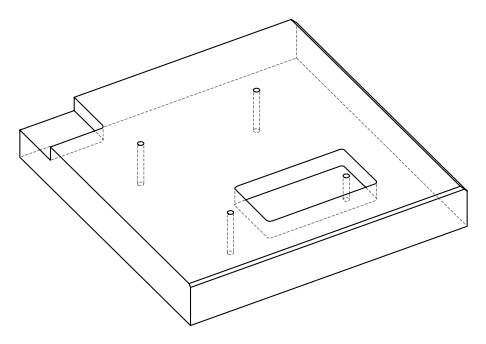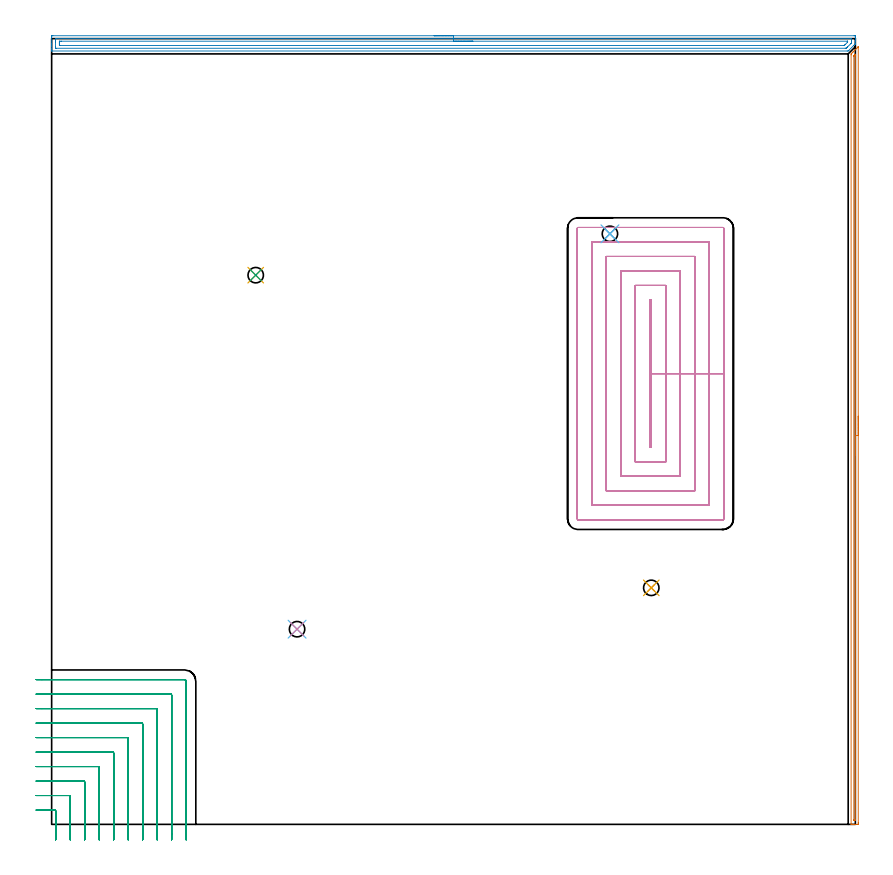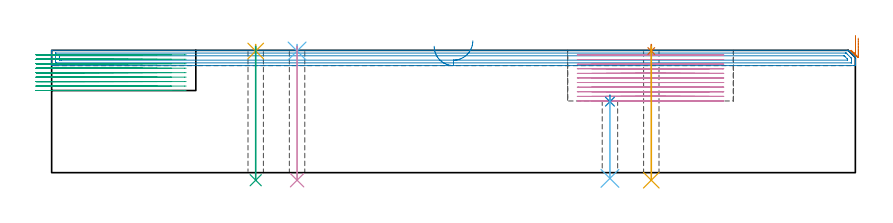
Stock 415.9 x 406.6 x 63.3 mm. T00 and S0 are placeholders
(PLAN: 12 operations, 4 tool changes, 78.6 min)
(1 AREA_MILL | FG_CHAMFER_SURFACE | UGT0205_001 | 6.56 min | 2771 mm3)
(2 AREA_MILL_1 | FG_CHAMFER_SURFACE_1 | UGT0205_001 | 10.18 min | 12946 mm3)
(3 MILL_CORNER_NOTCH_RECTANGULAR | CORNER_NOTCH_RECTANGULAR | NXT0201_013 | Follow Part, ap 2.5, ae 75% | 18.77 min | 123846 mm3)
(4 MILL_RECTANGULAR_POCKET | POCKET_RECTANGULAR_STRAIGHT | NXT0201_013 | Follow Part, ap 2.5, ae 75% | 41.94 min | 361967 mm3)
(5 SPOT_DRILL | STEP1HOLE | NXT0321_9005460120000 | 0.03 min | 8 mm3)
(6 SPOT_DRILL_1 | STEP1HOLE_1 | NXT0321_9005460120000 | 0.03 min | 23 mm3)
(7 SPOT_DRILL_2 | STEP1HOLE_2 | NXT0321_9005460120000 | 0.03 min | 5 mm3)
(8 SPOT_DRILL_3 | STEP1HOLE_3 | NXT0321_9005460120000 | 0.03 min | 4 mm3)
(9 DRILL_THROUGH_HOLE_INTO_CENTER | STEP1HOLE | UGT0301_475 | 0.28 min | 3150 mm3)
(10 DRILL_THROUGH_HOLE_INTO_CENTER_1 | STEP1HOLE_1 | UGT0301_475 | 0.28 min | 3129 mm3)
(11 DRILL_THROUGH_HOLE_INTO_CENTER_2 | STEP1HOLE_2 | UGT0301_475 | 0.28 min | 3198 mm3)
(12 DRILL_THROUGH_HOLE_INTO_CENTER_3 | STEP1HOLE_3 | NXT0301_051 | 0.18 min | 1811 mm3)
(TOOL UGT0205_001 | Chamfer Mill 20 x 3 x 45 deg. | D20 FL50 Z2)
(TOOL NXT0201_013 | ENDMILL 10mm | D10 FL30 Z4)
(TOOL NXT0321_9005460120000 | NC Spot Drill, 142deg, 12mm, Carbide, Uncoated | D12 PA142 FL30 Z2)
(TOOL UGT0301_475 | Carbide Drill 8.0 mm | D8 PA118 FL75 Z2)
(TOOL NXT0301_051 | Carbide Drill 8mm [860.1-0800-040A1-MM 2214] | D8 PA140 FL53 Z2)
(OP 1 AREA_MILL)
G17 G21 G94 G90
T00 M6
G54
G17 G0 G90 X417.4 Y211.2 S1061 M3
G43 Z73.3 H0
Z69.6
G94 G1 Y211.162 Z68.728 F250.
Y211.048 Z67.863
Y210.859 Z67.012
Y210.597 Z66.18
Y210.263 Z65.374
Y209.86 Z64.6
Y209.392 Z63.864
Y208.86 Z63.172
Y208.271 Z62.529
Y207.628 Z61.94
Y206.936 Z61.408
Y206.2 Z60.94
Y205.426 Z60.537
Y204.62 Z60.203
Y203.788 Z59.941
Y202.936 Z59.752
Y202.072 Z59.638
Y201.2 Z59.6
Y0.988
X417.399 Y0.619 Z59.601
X417.394 Y0.101 Z59.602
X417.391 Y0.008 Z59.605
X416.88 Y0. Z60.115
X416.336 Z60.661
X415.993 Z61.003
X415.449 Z61.547
X415.107 Z61.888
X414.421 Z62.578
X414.102 Z62.897
X413.73 Z63.261
X413.702 Y0.009 Z63.288
X413.7 Y0.173 Z63.3
Y398.207
X413.707 Y398.7 Z63.293
X413.726 Y398.726 Z63.273
X414.22 Y399.222 Z62.776
X414.57 Y399.57 Z62.429
X414.761 Y399.761 Z62.238
X414.993 Y399.994 Z62.005
X415.107 Y400.109 Z61.889
X415.436 Y400.436 Z61.563
X415.669 Y400.669 Z61.331
X415.886 Y400.887 Z61.112
X415.993 Y400.995 Z61.003
X416.436 Y401.437 Z60.563
X416.88 Y401.881 Z60.116
X417.323 Y402.323 Z59.676
X417.379 Y402.376 Z59.621
X417.395 Y402.383 Z59.604
X417.4 Y402.376 Z59.6
Y201.2
X415.986 Z61.014
X415.985 Y2.183 Z61.015
X415.984 Y2.073 Z61.016
X415.981 Y2.019 Z61.019
X415.98 Y2.013 Z61.02
X415.953 Y2.009 Z61.047
X415.878 Y2.005 Z61.122
X415.509 Y2.001 Z61.491
X415.252 Y2.004 Z61.748
X415.142 Y2.008 Z61.858
X415.124 Y2.01 Z61.876
X415.121 Y2.025 Z61.879
X415.118 Y2.076 Z61.882
X415.115 Y2.184 Z61.885
X415.114 Y2.399 Z61.886
Y397.306
X415.119 Y397.533 Z61.881
X415.121 Y397.639 Z61.879
X415.163 Y397.701 Z61.837
X415.291 Y397.836 Z61.709
X415.382 Y397.93 Z61.618
X415.656 Y398.207 Z61.344
X415.748 Y398.298 Z61.252
X415.826 Y398.375 Z61.174
X415.928 Y398.47 Z61.072
X415.96 Y398.499 Z61.04
X415.979 Y398.507 Z61.021
X415.986 Y398.207 Z61.014
Y201.2
Y200.328 Z61.052
Y199.464 Z61.166
Y198.612 Z61.355
Y197.78 Z61.617
Y196.974 Z61.951
Y196.2 Z62.354
Y195.464 Z62.823
Y194.772 Z63.354
Y194.129 Z63.943
Y193.54 Z64.586
Y193.008 Z65.278
Y192.54 Z66.014
Y192.137 Z66.788
Y191.803 Z67.594
Y191.541 Z68.426
Y191.352 Z69.278
Y191.238 Z70.143
Y191.2 Z71.014
G0 Z73.3
M5
M2
(OP 2 AREA_MILL_1)
G17 G21 G94 G90
T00 M6
G54
G17 G0 G90 X197.95 Y408.1 S1061 M3
G43 Z73.3 H0
Z65.4
G94 G1 X197.988 Z64.528 F250.
X198.102 Z63.664
X198.291 Z62.812
X198.553 Z61.98
X198.887 Z61.174
X199.29 Z60.4
X199.758 Z59.664
X200.29 Z58.972
X200.879 Z58.329
X201.522 Z57.74
X202.214 Z57.208
X202.95 Z56.74
X203.724 Z56.337
X204.53 Z56.003
X205.362 Z55.741
X206.214 Z55.552
X207.078 Z55.438
X207.95 Z55.4
X415.278 Y408.099 Z55.401
X415.71 Y408.096 Z55.402
X415.89 Y408.091 Z55.405
X415.9 Y407.67 Z55.825
Y407.403 Z56.093
Y406.79 Z56.704
Y406.255 Z57.241
Y405.91 Z57.586
Y405.375 Z58.12
Y405.03 Z58.465
Y403.949 Z59.549
X415.899 Y403.93 Z59.568
X415.894 Y403.905 Z59.592
X415.873 Y403.873 Z59.625
X415.712 Y403.71 Z59.786
X414.98 Y402.98 Z60.52
X412.597 Y400.596 Z62.902
X412.409 Y400.409 Z63.091
X412.401 Y400.4 Z63.099
X412.207 Y400.203 Z63.288
X411.703 Y400.2 Z63.3
X0.175
X0.001 Y400.196 Z63.294
X0. Y400.538 Z62.962
Y400.819 Z62.68
Y401.51 Z61.985
Y402.736 Z60.761
Y403.27 Z60.224
Y403.883 Z59.612
Y407.403 Z56.095
X0.003 Y407.67 Z55.827
X0.01 Y408.092 Z55.406
X0.189 Y408.096 Z55.402
X0.622 Y408.1 Z55.4
X207.95
Y406.686 Z56.814
X413.597 Y406.685 Z56.815
X413.859 Y406.68 Z56.82
X413.885 Y406.679 Z56.821
X413.89 Y406.663 Z56.837
X413.896 Y406.629 Z56.871
X413.898 Y406.597 Z56.903
X413.9 Y406.387 Z57.113
Y405.507 Z57.993
X413.899 Y405.03 Z58.47
X413.897 Y404.63 Z58.87
X413.89 Y404.389 Z59.111
X413.875 Y404.337 Z59.163
X413.83 Y404.288 Z59.212
X413.699 Y404.15 Z59.35
X413.596 Y404.046 Z59.454
X413.49 Y403.94 Z59.56
X411.823 Y402.272 Z61.228
X411.703 Y402.153 Z61.347
X411.376 Y401.832 Z61.668
X411.183 Y401.645 Z61.855
X411.15 Y401.621 Z61.879
X411.104 Y401.619 Z61.881
X411.006 Y401.616 Z61.884
X410.809 Y401.615 Z61.885
X410.704 Y401.614 Z61.886
X2.303 Y401.615 Z61.885
X2.041 Y401.62 Z61.88
X2.015 Y401.621 Z61.879
X2.01 Y401.637 Z61.863
X2.004 Y401.671 Z61.829
X2.002 Y401.703 Z61.797
X2. Y401.913 Z61.587
Y402.39 Z61.11
Y404.553 Z58.947
Y405.433 Z58.067
X2.003 Y405.91 Z57.59
X2.008 Y406.306 Z57.194
X2.025 Y406.679 Z56.821
X2.41 Y406.684 Z56.816
X2.516 Y406.685 Z56.815
X207.95 Y406.686 Z56.814
Y405.272 Z58.228
X411.703 Y405.271 Z58.229
X411.785 Y405.27 Z58.23
X411.85 Y405.267 Z58.233
X411.885 Y405.265 Z58.235
X411.89 Y405.223 Z58.277
X411.893 Y405.03 Z58.47
X411.892 Y404.844 Z58.656
X411.879 Y404.79 Z58.71
X411.841 Y404.749 Z58.751
X411.703 Y404.604 Z58.896
X410.588 Y403.488 Z60.012
X410.369 Y403.27 Z60.23
X410.14 Y403.049 Z60.451
X410.125 Y403.036 Z60.464
X410.099 Y403.033 Z60.467
X410.038 Y403.03 Z60.47
X409.916 Y403.029 Z60.471
X4.197
X4.115 Y403.03 Z60.47
X4.05 Y403.033 Z60.467
X4.015 Y403.035 Z60.465
X4.01 Y403.077 Z60.423
X4.004 Y403.27 Z60.23
X4.001 Y403.463 Z60.037
X4. Y404.15 Z59.35
Y404.344 Z59.156
X4.005 Y405.03 Z58.47
X4.008 Y405.216 Z58.284
X4.021 Y405.265 Z58.235
X4.075 Y405.267 Z58.233
X4.197 Y405.269 Z58.231
X4.845 Y405.271 Z58.229
X5.091 Y405.272 Z58.228
X207.95
X208.822 Z58.266
X209.686 Z58.38
X210.538 Z58.569
X211.37 Z58.832
X212.176 Z59.165
X212.95 Z59.568
X213.686 Z60.037
X214.378 Z60.568
X215.021 Z61.157
X215.61 Z61.801
X216.142 Z62.493
X216.61 Z63.228
X217.013 Z64.002
X217.347 Z64.808
X217.609 Z65.64
X217.798 Z66.492
X217.912 Z67.357
X217.95 Z68.228
G0 Z73.3
M5
M2
(OP 3 MILL_CORNER_NOTCH_RECTANGULAR)
G17 G21 G94 G90
T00 M6
G54
G17 G0 G90 X2.1 Y-8. S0 M3
G43 Z73.3 H0
Z60.989
G94 G1 Y-5. F250.
Y6.905 F500.
G3 X1.605 Y7.4 R0.5
G1 X-5.
X-8. F250.
G0 Z73.3
X9.6 Y-8.
Z60.989
G1 Y-5.
Y14.405 F500.
G3 X9.105 Y14.9 R0.5
G1 X-5.
X-8. F250.
G0 Z73.3
X17.1 Y-8.
Z60.989
G1 Y-5.
Y21.905 F500.
G3 X16.605 Y22.4 R0.5
G1 X-5.
X-8. F250.
G0 Z73.3
X24.6 Y-8.
Z60.989
G1 Y-5.
Y29.404 F500.
G3 X24.104 Y29.9 R0.5
G1 X-5.
X-8. F250.
G0 Z73.3
X32.1 Y-8.
Z60.989
G1 Y-5.
Y36.904 F500.
G3 X31.604 Y37.4 R0.5
G1 X-5.
X-8. F250.
G0 Z73.3
X39.6 Y-8.
Z60.989
G1 Y-5.
Y44.404 F500.
G3 X39.104 Y44.9 R0.5
G1 X-5.
X-8. F250.
G0 Z73.3
X47.1 Y-8.
Z60.989
G1 Y-5.
Y51.904 F500.
G3 X46.604 Y52.4 R0.5
G1 X-5.
X-8. F250.
G0 Z73.3
X54.6 Y-8.
Z60.989
G1 Y-5.
Y59.404 F500.
G3 X54.104 Y59.9 R0.5
G1 X-5.
X-8. F250.
G0 Z73.3
X62.1 Y-8.
Z60.989
G1 Y-5.
Y66.903 F500.
G3 X61.603 Y67.4 R0.5
G1 X-5.
X-8. F250.
G0 Z73.3
X69.6 Y-8.
Z60.989
G1 Y-5.
Y74.1 F500.
G3 X68.8 Y74.9 R0.8
G1 X-5.
X-8. F250.
G0 Z73.3
X2.1 Y-8.
Z58.678
G1 Y-5.
Y6.905 F500.
G3 X1.605 Y7.4 R0.5
G1 X-5.
X-8. F250.
G0 Z73.3
X9.6 Y-8.
Z58.678
G1 Y-5.
Y14.405 F500.
G3 X9.105 Y14.9 R0.5
G1 X-5.
X-8. F250.
G0 Z73.3
X17.1 Y-8.
Z58.678
G1 Y-5.
Y21.905 F500.
G3 X16.605 Y22.4 R0.5
G1 X-5.
X-8. F250.
G0 Z73.3
X24.6 Y-8.
Z58.678
G1 Y-5.
Y29.404 F500.
G3 X24.104 Y29.9 R0.5
G1 X-5.
X-8. F250.
G0 Z73.3
X32.1 Y-8.
Z58.678
G1 Y-5.
Y36.904 F500.
G3 X31.604 Y37.4 R0.5
G1 X-5.
X-8. F250.
G0 Z73.3
X39.6 Y-8.
Z58.678
G1 Y-5.
Y44.404 F500.
G3 X39.104 Y44.9 R0.5
G1 X-5.
X-8. F250.
G0 Z73.3
X47.1 Y-8.
Z58.678
G1 Y-5.
Y51.904 F500.
G3 X46.604 Y52.4 R0.5
G1 X-5.
X-8. F250.
G0 Z73.3
X54.6 Y-8.
Z58.678
G1 Y-5.
Y59.404 F500.
G3 X54.104 Y59.9 R0.5
G1 X-5.
X-8. F250.
G0 Z73.3
X62.1 Y-8.
Z58.678
G1 Y-5.
Y66.903 F500.
G3 X61.603 Y67.4 R0.5
G1 X-5.
X-8. F250.
G0 Z73.3
X69.6 Y-8.
Z58.678
G1 Y-5.
Y74.1 F500.
G3 X68.8 Y74.9 R0.8
G1 X-5.
X-8. F250.
G0 Z73.3
X2.1 Y-8.
Z56.367
G1 Y-5.
Y6.905 F500.
G3 X1.605 Y7.4 R0.5
G1 X-5.
X-8. F250.
G0 Z73.3
X9.6 Y-8.
Z56.367
G1 Y-5.
Y14.405 F500.
G3 X9.105 Y14.9 R0.5
G1 X-5.
X-8. F250.
G0 Z73.3
X17.1 Y-8.
Z56.367
G1 Y-5.
Y21.905 F500.
G3 X16.605 Y22.4 R0.5
G1 X-5.
X-8. F250.
G0 Z73.3
X24.6 Y-8.
Z56.367
G1 Y-5.
Y29.404 F500.
G3 X24.104 Y29.9 R0.5
G1 X-5.
X-8. F250.
G0 Z73.3
X32.1 Y-8.
Z56.367
G1 Y-5.
Y36.904 F500.
G3 X31.604 Y37.4 R0.5
G1 X-5.
X-8. F250.
G0 Z73.3
X39.6 Y-8.
Z56.367
G1 Y-5.
Y44.404 F500.
G3 X39.104 Y44.9 R0.5
G1 X-5.
X-8. F250.
G0 Z73.3
X47.1 Y-8.
Z56.367
G1 Y-5.
Y51.904 F500.
G3 X46.604 Y52.4 R0.5
G1 X-5.
X-8. F250.
G0 Z73.3
X54.6 Y-8.
Z56.367
G1 Y-5.
Y59.404 F500.
G3 X54.104 Y59.9 R0.5
G1 X-5.
X-8. F250.
G0 Z73.3
X62.1 Y-8.
Z56.367
G1 Y-5.
Y66.903 F500.
G3 X61.603 Y67.4 R0.5
G1 X-5.
X-8. F250.
G0 Z73.3
X69.6 Y-8.
Z56.367
G1 Y-5.
Y74.1 F500.
G3 X68.8 Y74.9 R0.8
G1 X-5.
X-8. F250.
G0 Z73.3
X2.1 Y-8.
Z54.056
G1 Y-5.
Y6.905 F500.
G3 X1.605 Y7.4 R0.5
G1 X-5.
X-8. F250.
G0 Z73.3
X9.6 Y-8.
Z54.056
G1 Y-5.
Y14.405 F500.
G3 X9.105 Y14.9 R0.5
G1 X-5.
X-8. F250.
G0 Z73.3
X17.1 Y-8.
Z54.056
G1 Y-5.
Y21.905 F500.
G3 X16.605 Y22.4 R0.5
G1 X-5.
X-8. F250.
G0 Z73.3
X24.6 Y-8.
Z54.056
G1 Y-5.
Y29.404 F500.
G3 X24.104 Y29.9 R0.5
G1 X-5.
X-8. F250.
G0 Z73.3
X32.1 Y-8.
Z54.056
G1 Y-5.
Y36.904 F500.
G3 X31.604 Y37.4 R0.5
G1 X-5.
X-8. F250.
G0 Z73.3
X39.6 Y-8.
Z54.056
G1 Y-5.
Y44.404 F500.
G3 X39.104 Y44.9 R0.5
G1 X-5.
X-8. F250.
G0 Z73.3
X47.1 Y-8.
Z54.056
G1 Y-5.
Y51.904 F500.
G3 X46.604 Y52.4 R0.5
G1 X-5.
X-8. F250.
G0 Z73.3
X54.6 Y-8.
Z54.056
G1 Y-5.
Y59.404 F500.
G3 X54.104 Y59.9 R0.5
G1 X-5.
X-8. F250.
G0 Z73.3
X62.1 Y-8.
Z54.056
G1 Y-5.
Y66.903 F500.
G3 X61.603 Y67.4 R0.5
G1 X-5.
X-8. F250.
G0 Z73.3
X69.6 Y-8.
Z54.056
G1 Y-5.
Y74.1 F500.
G3 X68.8 Y74.9 R0.8
G1 X-5.
X-8. F250.
G0 Z73.3
X2.1 Y-8.
Z51.744
G1 Y-5.
Y6.905 F500.
G3 X1.605 Y7.4 R0.5
G1 X-5.
X-8. F250.
G0 Z73.3
X9.6 Y-8.
Z51.744
G1 Y-5.
Y14.405 F500.
G3 X9.105 Y14.9 R0.5
G1 X-5.
X-8. F250.
G0 Z73.3
X17.1 Y-8.
Z51.744
G1 Y-5.
Y21.905 F500.
G3 X16.605 Y22.4 R0.5
G1 X-5.
X-8. F250.
G0 Z73.3
X24.6 Y-8.
Z51.744
G1 Y-5.
Y29.404 F500.
G3 X24.104 Y29.9 R0.5
G1 X-5.
X-8. F250.
G0 Z73.3
X32.1 Y-8.
Z51.744
G1 Y-5.
Y36.904 F500.
G3 X31.604 Y37.4 R0.5
G1 X-5.
X-8. F250.
G0 Z73.3
X39.6 Y-8.
Z51.744
G1 Y-5.
Y44.404 F500.
G3 X39.104 Y44.9 R0.5
G1 X-5.
X-8. F250.
G0 Z73.3
X47.1 Y-8.
Z51.744
G1 Y-5.
Y51.904 F500.
G3 X46.604 Y52.4 R0.5
G1 X-5.
X-8. F250.
G0 Z73.3
X54.6 Y-8.
Z51.744
G1 Y-5.
Y59.404 F500.
G3 X54.104 Y59.9 R0.5
G1 X-5.
X-8. F250.
G0 Z73.3
X62.1 Y-8.
Z51.744
G1 Y-5.
Y66.903 F500.
G3 X61.603 Y67.4 R0.5
G1 X-5.
X-8. F250.
G0 Z73.3
X69.6 Y-8.
Z51.744
G1 Y-5.
Y74.1 F500.
G3 X68.8 Y74.9 R0.8
G1 X-5.
X-8. F250.
G0 Z73.3
X2.1 Y-8.
Z49.433
G1 Y-5.
Y6.905 F500.
G3 X1.605 Y7.4 R0.5
G1 X-5.
X-8. F250.
G0 Z73.3
X9.6 Y-8.
Z49.433
G1 Y-5.
Y14.405 F500.
G3 X9.105 Y14.9 R0.5
G1 X-5.
X-8. F250.
G0 Z73.3
X17.1 Y-8.
Z49.433
G1 Y-5.
Y21.905 F500.
G3 X16.605 Y22.4 R0.5
G1 X-5.
X-8. F250.
G0 Z73.3
X24.6 Y-8.
Z49.433
G1 Y-5.
Y29.404 F500.
G3 X24.104 Y29.9 R0.5
G1 X-5.
X-8. F250.
G0 Z73.3
X32.1 Y-8.
Z49.433
G1 Y-5.
Y36.904 F500.
G3 X31.604 Y37.4 R0.5
G1 X-5.
X-8. F250.
G0 Z73.3
X39.6 Y-8.
Z49.433
G1 Y-5.
Y44.404 F500.
G3 X39.104 Y44.9 R0.5
G1 X-5.
X-8. F250.
G0 Z73.3
X47.1 Y-8.
Z49.433
G1 Y-5.
Y51.904 F500.
G3 X46.604 Y52.4 R0.5
G1 X-5.
X-8. F250.
G0 Z73.3
X54.6 Y-8.
Z49.433
G1 Y-5.
Y59.404 F500.
G3 X54.104 Y59.9 R0.5
G1 X-5.
X-8. F250.
G0 Z73.3
X62.1 Y-8.
Z49.433
G1 Y-5.
Y66.903 F500.
G3 X61.603 Y67.4 R0.5
G1 X-5.
X-8. F250.
G0 Z73.3
X69.6 Y-8.
Z49.433
G1 Y-5.
Y74.1 F500.
G3 X68.8 Y74.9 R0.8
G1 X-5.
X-8. F250.
G0 Z73.3
X2.1 Y-8.
Z47.122
G1 Y-5.
Y6.905 F500.
G3 X1.605 Y7.4 R0.5
G1 X-5.
X-8. F250.
G0 Z73.3
X9.6 Y-8.
Z47.122
G1 Y-5.
Y14.405 F500.
G3 X9.105 Y14.9 R0.5
G1 X-5.
X-8. F250.
G0 Z73.3
X17.1 Y-8.
Z47.122
G1 Y-5.
Y21.905 F500.
G3 X16.605 Y22.4 R0.5
G1 X-5.
X-8. F250.
G0 Z73.3
X24.6 Y-8.
Z47.122
G1 Y-5.
Y29.404 F500.
G3 X24.104 Y29.9 R0.5
G1 X-5.
X-8. F250.
G0 Z73.3
X32.1 Y-8.
Z47.122
G1 Y-5.
Y36.904 F500.
G3 X31.604 Y37.4 R0.5
G1 X-5.
X-8. F250.
G0 Z73.3
X39.6 Y-8.
Z47.122
G1 Y-5.
Y44.404 F500.
G3 X39.104 Y44.9 R0.5
G1 X-5.
X-8. F250.
G0 Z73.3
X47.1 Y-8.
Z47.122
G1 Y-5.
Y51.904 F500.
G3 X46.604 Y52.4 R0.5
G1 X-5.
X-8. F250.
G0 Z73.3
X54.6 Y-8.
Z47.122
G1 Y-5.
Y59.404 F500.
G3 X54.104 Y59.9 R0.5
G1 X-5.
X-8. F250.
G0 Z73.3
X62.1 Y-8.
Z47.122
G1 Y-5.
Y66.903 F500.
G3 X61.603 Y67.4 R0.5
G1 X-5.
X-8. F250.
G0 Z73.3
X69.6 Y-8.
Z47.122
G1 Y-5.
Y74.1 F500.
G3 X68.8 Y74.9 R0.8
G1 X-5.
X-8. F250.
G0 Z73.3
X2.1 Y-8.
Z44.811
G1 Y-5.
Y6.905 F500.
G3 X1.605 Y7.4 R0.5
G1 X-5.
X-8. F250.
G0 Z73.3
X9.6 Y-8.
Z44.811
G1 Y-5.
Y14.405 F500.
G3 X9.105 Y14.9 R0.5
G1 X-5.
X-8. F250.
G0 Z73.3
X17.1 Y-8.
Z44.811
G1 Y-5.
Y21.905 F500.
G3 X16.605 Y22.4 R0.5
G1 X-5.
X-8. F250.
G0 Z73.3
X24.6 Y-8.
Z44.811
G1 Y-5.
Y29.404 F500.
G3 X24.104 Y29.9 R0.5
G1 X-5.
X-8. F250.
G0 Z73.3
X32.1 Y-8.
Z44.811
G1 Y-5.
Y36.904 F500.
G3 X31.604 Y37.4 R0.5
G1 X-5.
X-8. F250.
G0 Z73.3
X39.6 Y-8.
Z44.811
G1 Y-5.
Y44.404 F500.
G3 X39.104 Y44.9 R0.5
G1 X-5.
X-8. F250.
G0 Z73.3
X47.1 Y-8.
Z44.811
G1 Y-5.
Y51.904 F500.
G3 X46.604 Y52.4 R0.5
G1 X-5.
X-8. F250.
G0 Z73.3
X54.6 Y-8.
Z44.811
G1 Y-5.
Y59.404 F500.
G3 X54.104 Y59.9 R0.5
G1 X-5.
X-8. F250.
G0 Z73.3
X62.1 Y-8.
Z44.811
G1 Y-5.
Y66.903 F500.
G3 X61.603 Y67.4 R0.5
G1 X-5.
X-8. F250.
G0 Z73.3
X69.6 Y-8.
Z44.811
G1 Y-5.
Y74.1 F500.
G3 X68.8 Y74.9 R0.8
G1 X-5.
X-8. F250.
G0 Z73.3
X2.1 Y-8.
Z42.5
G1 Y-5.
Y6.905 F500.
G3 X1.605 Y7.4 R0.5
G1 X-5.
X-8. F250.
G0 Z73.3
X9.6 Y-8.
Z42.5
G1 Y-5.
Y14.405 F500.
G3 X9.105 Y14.9 R0.5
G1 X-5.
X-8. F250.
G0 Z73.3
X17.1 Y-8.
Z42.5
G1 Y-5.
Y21.905 F500.
G3 X16.605 Y22.4 R0.5
G1 X-5.
X-8. F250.
G0 Z73.3
X24.6 Y-8.
Z42.5
G1 Y-5.
Y29.404 F500.
G3 X24.104 Y29.9 R0.5
G1 X-5.
X-8. F250.
G0 Z73.3
X32.1 Y-8.
Z42.5
G1 Y-5.
Y36.904 F500.
G3 X31.604 Y37.4 R0.5
G1 X-5.
X-8. F250.
G0 Z73.3
X39.6 Y-8.
Z42.5
G1 Y-5.
Y44.404 F500.
G3 X39.104 Y44.9 R0.5
G1 X-5.
X-8. F250.
G0 Z73.3
X47.1 Y-8.
Z42.5
G1 Y-5.
Y51.904 F500.
G3 X46.604 Y52.4 R0.5
G1 X-5.
X-8. F250.
G0 Z73.3
X54.6 Y-8.
Z42.5
G1 Y-5.
Y59.404 F500.
G3 X54.104 Y59.9 R0.5
G1 X-5.
X-8. F250.
G0 Z73.3
X62.1 Y-8.
Z42.5
G1 Y-5.
Y66.903 F500.
G3 X61.603 Y67.4 R0.5
G1 X-5.
X-8. F250.
G0 Z73.3
X69.6 Y-8.
Z42.5
G1 Y-5.
Y74.1 F500.
G3 X68.8 Y74.9 R0.8
G1 X-5.
X-8. F250.
G0 Z73.3
M5
M2
(OP 4 MILL_RECTANGULAR_POCKET)
G17 G21 G94 G90
T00 M6
G54
G17 G0 G90 X310.3 Y213.165 S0 M3
G43 Z73.3 H0
Z66.3
G94 G1 Y233.25 Z60.918 F250.
Y271.4 F500.
X309.5
Y195.1
X310.3
Y233.25
X317.8
Y278.9
X302.
Y187.6
X317.8
Y233.25
X325.3
Y286.4
X294.5
Y180.1
X325.3
Y233.25
X332.8
Y293.9
X287.
Y172.6
X332.8
Y233.25
X340.3
Y301.4
X279.5
Y165.1
X340.3
Y233.25
X347.8
Y308.4
G3 X347.3 Y308.9 R0.5
G1 X272.5
G3 X272. Y308.4 R0.5
G1 Y158.1
G3 X272.5 Y157.6 R0.5
G1 X347.3
G3 X347.8 Y158.1 R0.5
G1 Y233.25
Y234.25
G0 X310.3 Y213.165 Z63.918
G1 Y233.25 Z58.536 F250.
Y271.4 F500.
X309.5
Y195.1
X310.3
Y233.25
X317.8
Y278.9
X302.
Y187.6
X317.8
Y233.25
X325.3
Y286.4
X294.5
Y180.1
X325.3
Y233.25
X332.8
Y293.9
X287.
Y172.6
X332.8
Y233.25
X340.3
Y301.4
X279.5
Y165.1
X340.3
Y233.25
X347.8
Y308.4
G3 X347.3 Y308.9 R0.5
G1 X272.5
G3 X272. Y308.4 R0.5
G1 Y158.1
G3 X272.5 Y157.6 R0.5
G1 X347.3
G3 X347.8 Y158.1 R0.5
G1 Y233.25
Y234.25
G0 X310.3 Y213.165 Z61.536
G1 Y233.25 Z56.154 F250.
Y271.4 F500.
X309.5
Y195.1
X310.3
Y233.25
X317.8
Y278.9
X302.
Y187.6
X317.8
Y233.25
X325.3
Y286.4
X294.5
Y180.1
X325.3
Y233.25
X332.8
Y293.9
X287.
Y172.6
X332.8
Y233.25
X340.3
Y301.4
X279.5
Y165.1
X340.3
Y233.25
X347.8
Y308.4
G3 X347.3 Y308.9 R0.5
G1 X272.5
G3 X272. Y308.4 R0.5
G1 Y158.1
G3 X272.5 Y157.6 R0.5
G1 X347.3
G3 X347.8 Y158.1 R0.5
G1 Y233.25
Y234.25
G0 X310.3 Y213.165 Z59.154
G1 Y233.25 Z53.773 F250.
Y271.4 F500.
X309.5
Y195.1
X310.3
Y233.25
X317.8
Y278.9
X302.
Y187.6
X317.8
Y233.25
X325.3
Y286.4
X294.5
Y180.1
X325.3
Y233.25
X332.8
Y293.9
X287.
Y172.6
X332.8
Y233.25
X340.3
Y301.4
X279.5
Y165.1
X340.3
Y233.25
X347.8
Y308.4
G3 X347.3 Y308.9 R0.5
G1 X272.5
G3 X272. Y308.4 R0.5
G1 Y158.1
G3 X272.5 Y157.6 R0.5
G1 X347.3
G3 X347.8 Y158.1 R0.5
G1 Y233.25
Y234.25
G0 X310.3 Y213.165 Z56.773
G1 Y233.25 Z51.391 F250.
Y271.4 F500.
X309.5
Y195.1
X310.3
Y233.25
X317.8
Y278.9
X302.
Y187.6
X317.8
Y233.25
X325.3
Y286.4
X294.5
Y180.1
X325.3
Y233.25
X332.8
Y293.9
X287.
Y172.6
X332.8
Y233.25
X340.3
Y301.4
X279.5
Y165.1
X340.3
Y233.25
X347.8
Y308.4
G3 X347.3 Y308.9 R0.5
G1 X272.5
G3 X272. Y308.4 R0.5
G1 Y158.1
G3 X272.5 Y157.6 R0.5
G1 X347.3
G3 X347.8 Y158.1 R0.5
G1 Y233.25
Y234.25
G0 X310.3 Y213.165 Z54.391
G1 Y233.25 Z49.009 F250.
Y271.4 F500.
X309.5
Y195.1
X310.3
Y233.25
X317.8
Y278.9
X302.
Y187.6
X317.8
Y233.25
X325.3
Y286.4
X294.5
Y180.1
X325.3
Y233.25
X332.8
Y293.9
X287.
Y172.6
X332.8
Y233.25
X340.3
Y301.4
X279.5
Y165.1
X340.3
Y233.25
X347.8
Y308.4
G3 X347.3 Y308.9 R0.5
G1 X272.5
G3 X272. Y308.4 R0.5
G1 Y158.1
G3 X272.5 Y157.6 R0.5
G1 X347.3
G3 X347.8 Y158.1 R0.5
G1 Y233.25
Y234.25
G0 X310.3 Y213.165 Z52.009
G1 Y233.25 Z46.627 F250.
Y271.4 F500.
X309.5
Y195.1
X310.3
Y233.25
X317.8
Y278.9
X302.
Y187.6
X317.8
Y233.25
X325.3
Y286.4
X294.5
Y180.1
X325.3
Y233.25
X332.8
Y293.9
X287.
Y172.6
X332.8
Y233.25
X340.3
Y301.4
X279.5
Y165.1
X340.3
Y233.25
X347.8
Y308.4
G3 X347.3 Y308.9 R0.5
G1 X272.5
G3 X272. Y308.4 R0.5
G1 Y158.1
G3 X272.5 Y157.6 R0.5
G1 X347.3
G3 X347.8 Y158.1 R0.5
G1 Y233.25
Y234.25
G0 X310.3 Y213.165 Z49.627
G1 Y233.25 Z44.245 F250.
Y271.4 F500.
X309.5
Y195.1
X310.3
Y233.25
X317.8
Y278.9
X302.
Y187.6
X317.8
Y233.25
X325.3
Y286.4
X294.5
Y180.1
X325.3
Y233.25
X332.8
Y293.9
X287.
Y172.6
X332.8
Y233.25
X340.3
Y301.4
X279.5
Y165.1
X340.3
Y233.25
X347.8
Y308.4
G3 X347.3 Y308.9 R0.5
G1 X272.5
G3 X272. Y308.4 R0.5
G1 Y158.1
G3 X272.5 Y157.6 R0.5
G1 X347.3
G3 X347.8 Y158.1 R0.5
G1 Y233.25
Y234.25
G0 X310.3 Y213.165 Z47.245
G1 Y233.25 Z41.864 F250.
Y271.4 F500.
X309.5
Y195.1
X310.3
Y233.25
X317.8
Y278.9
X302.
Y187.6
X317.8
Y233.25
X325.3
Y286.4
X294.5
Y180.1
X325.3
Y233.25
X332.8
Y293.9
X287.
Y172.6
X332.8
Y233.25
X340.3
Y301.4
X279.5
Y165.1
X340.3
Y233.25
X347.8
Y308.4
G3 X347.3 Y308.9 R0.5
G1 X272.5
G3 X272. Y308.4 R0.5
G1 Y158.1
G3 X272.5 Y157.6 R0.5
G1 X347.3
G3 X347.8 Y158.1 R0.5
G1 Y233.25
Y234.25
G0 X310.3 Y213.165 Z44.864
G1 Y233.25 Z39.482 F250.
Y271.4 F500.
X309.5
Y195.1
X310.3
Y233.25
X317.8
Y278.9
X302.
Y187.6
X317.8
Y233.25
X325.3
Y286.4
X294.5
Y180.1
X325.3
Y233.25
X332.8
Y293.9
X287.
Y172.6
X332.8
Y233.25
X340.3
Y301.4
X279.5
Y165.1
X340.3
Y233.25
X347.8
Y308.4
G3 X347.3 Y308.9 R0.5
G1 X272.5
G3 X272. Y308.4 R0.5
G1 Y158.1
G3 X272.5 Y157.6 R0.5
G1 X347.3
G3 X347.8 Y158.1 R0.5
G1 Y233.25
Y234.25
G0 X310.3 Y213.165 Z42.482
G1 Y233.25 Z37.1 F250.
Y271.4 F500.
X309.5
Y195.1
X310.3
Y233.25
X317.8
Y278.9
X302.
Y187.6
X317.8
Y233.25
X325.3
Y286.4
X294.5
Y180.1
X325.3
Y233.25
X332.8
Y293.9
X287.
Y172.6
X332.8
Y233.25
X340.3
Y301.4
X279.5
Y165.1
X340.3
Y233.25
X347.8
Y308.4
G3 X347.3 Y308.9 R0.5
G1 X272.5
G3 X272. Y308.4 R0.5
G1 Y158.1
G3 X272.5 Y157.6 R0.5
G1 X347.3
G3 X347.8 Y158.1 R0.5
G1 Y233.25
Y234.25
G0 Z73.3
M5
M2
(OP 5 SPOT_DRILL)
G17 G21 G94 G90
T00 M6
G54
G17 G0 G90 X105.6 Y284.2 S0 M3
G43 Z73.3 H0
G94 G81 G98 Z62.956 F250. R66.3
G80
M5
M2
(OP 6 SPOT_DRILL_1)
G17 G21 G94 G90
T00 M6
G54
G17 G0 G90 X127. Y101. S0 M3
G43 Z73.3 H0
G94 G81 G98 Z62.956 F250. R66.3
G80
M5
M2
(OP 7 SPOT_DRILL_2)
G17 G21 G94 G90
T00 M6
G54
G17 G0 G90 X310.3 Y122.4 S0 M3
G43 Z73.3 H0
G94 G81 G98 Z62.956 F250. R66.3
G80
M5
M2
(OP 8 SPOT_DRILL_3)
G17 G21 G94 G90
T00 M6
G54
G17 G0 G90 X288.9 Y305.6 S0 M3
G43 Z73.3 H0
G94 G81 G98 Z36.756 F250. R40.1
G80
M5
M2
(OP 9 DRILL_THROUGH_HOLE_INTO_CENTER)
G17 G21 G94 G90
T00 M6
G54
G17 G0 G90 X105.6 Y284.2 S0 M3
G43 Z73.3 H0
G94 G73 G98 Z-3.903 F250. Q7.467 R65.3
G80
M5
M2
(OP 10 DRILL_THROUGH_HOLE_INTO_CENTER_1)
G17 G21 G94 G90
T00 M6
G54
G17 G0 G90 X127. Y101. S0 M3
G43 Z73.3 H0
G94 G73 G98 Z-3.903 F250. Q7.467 R65.3
G80
M5
M2
(OP 11 DRILL_THROUGH_HOLE_INTO_CENTER_2)
G17 G21 G94 G90
T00 M6
G54
G17 G0 G90 X310.3 Y122.4 S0 M3
G43 Z73.3 H0
G94 G73 G98 Z-3.903 F250. Q7.467 R65.3
G80
M5
M2
(OP 12 DRILL_THROUGH_HOLE_INTO_CENTER_3)
G17 G21 G94 G90
T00 M6
G54
G17 G0 G90 X288.9 Y305.6 S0 M3
G43 Z73.3 H1
G94 G73 G98 Z-2.956 F250. Q6.676 R39.1
G80
M5
M2
